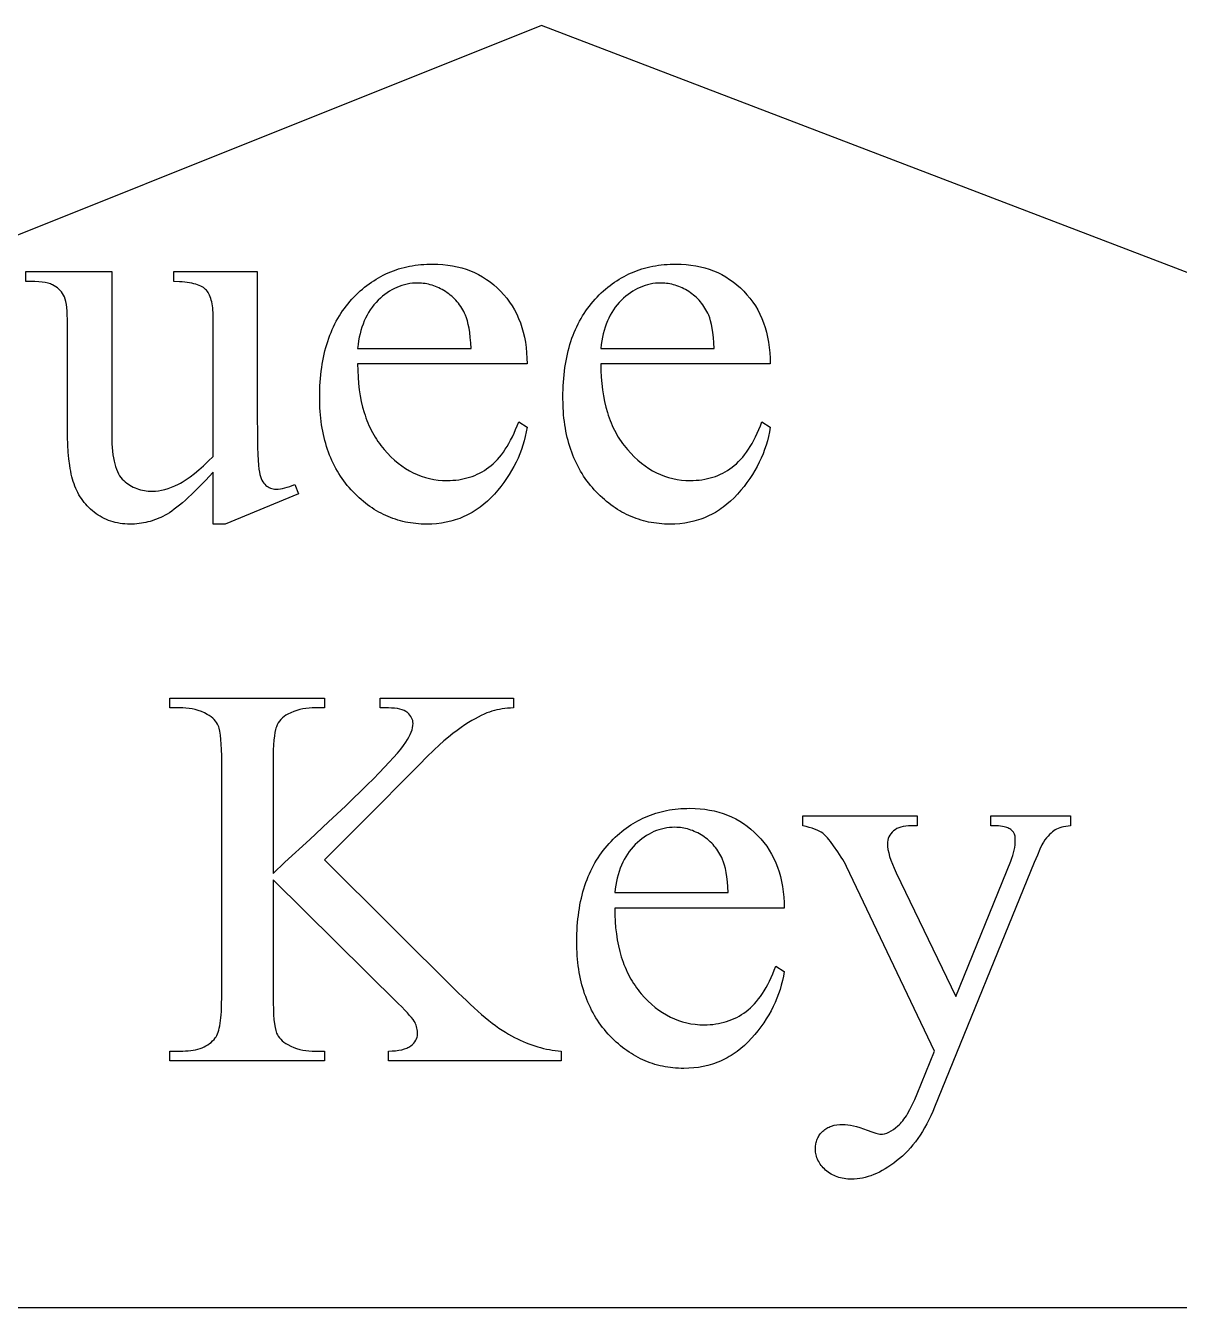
# Model space of a CAD drawing. Extents: x 0 to 152, y -19 to 71.
# Drawn here: x 92.92 to 98.38, y 54.99 to 61.05 of the extents above; entities that cross this region are included whole.
import ezdxf

# ---------------------------------------------------------------- set-up
doc = ezdxf.new("R2010")
doc.units = 0
doc.layers.get('0').update_dxf_attribs({"linetype": 'CONTINUOUS'})

msp = doc.modelspace()

# ---------------------------------------------------------------- linework, layer by layer
for points in [[(99.6145, 54.9861), (99.6145, 59.4236), (95.3645, 61.0486), (85.9895, 57.2986), (86.6145, 54.9861)], [(94.4953, 59.4488), (94.4957, 59.417), (94.497, 59.386), (94.4994, 59.3559), (94.5027, 59.3267), (94.507, 59.2983), (94.5124, 59.2708), (94.5187, 59.2442), (94.526, 59.2184), (94.5301, 59.2059), (94.5344, 59.1936), (94.5389, 59.1815), (94.5437, 59.1696), (94.5487, 59.1579), (94.554, 59.1464), (94.5596, 59.1352), (94.5654, 59.1242), (94.5714, 59.1133), (94.5777, 59.1028), (94.5842, 59.0924), (94.591, 59.0822), (94.598, 59.0723), (94.6053, 59.0626), (94.6129, 59.0531), (94.6206, 59.0438), (94.6366, 59.026), (94.653, 59.0094), (94.6697, 58.9939), (94.6867, 58.9796), (94.7041, 58.9664), (94.7218, 58.9543), (94.7399, 58.9434), (94.7583, 58.9337), (94.777, 58.9251), (94.7962, 58.9176), (94.8156, 58.9113), (94.8354, 58.9061), (94.8556, 58.9021), (94.8761, 58.8993), (94.8969, 58.8975), (94.9181, 58.897), (94.9322, 58.8972), (94.9461, 58.8979), (94.9597, 58.8992), (94.9732, 58.9009), (94.9864, 58.9031), (94.9993, 58.9058), (95.0121, 58.909), (95.0245, 58.9126), (95.0368, 58.9168), (95.0488, 58.9214), (95.0606, 58.9266), (95.0722, 58.9322), (95.0835, 58.9383), (95.0946, 58.9449), (95.1055, 58.952), (95.1162, 58.9596), (95.1266, 58.9678), (95.1368, 58.9767), (95.1468, 58.9863), (95.1565, 58.9965), (95.1661, 59.0075), (95.1754, 59.0192), (95.1846, 59.0315), (95.1935, 59.0446), (95.2022, 59.0583), (95.2107, 59.0728), (95.219, 59.0879), (95.2271, 59.1038), (95.235, 59.1203), (95.2426, 59.1376), (95.25, 59.1555), (95.2573, 59.1742), (95.2965, 59.1488), (95.2928, 59.1273), (95.2883, 59.106), (95.283, 59.0849), (95.2769, 59.0641), (95.27, 59.0435), (95.2623, 59.0232), (95.2539, 59.0031), (95.2446, 58.9832), (95.2346, 58.9636), (95.2237, 58.9442), (95.2121, 58.9251), (95.1997, 58.9062), (95.1865, 58.8875), (95.1725, 58.8691), (95.1577, 58.851), (95.1421, 58.8331), (95.1259, 58.8158), (95.1091, 58.7997), (95.0919, 58.7847), (95.0741, 58.7708), (95.0651, 58.7642), (95.0559, 58.758), (95.0466, 58.752), (95.0371, 58.7463), (95.0276, 58.7409), (95.0179, 58.7357), (95.0081, 58.7309), (94.9981, 58.7263), (94.9881, 58.722), (94.9779, 58.7179), (94.9675, 58.7142), (94.9571, 58.7107), (94.9465, 58.7075), (94.9358, 58.7046), (94.914, 58.6996), (94.8918, 58.6957), (94.869, 58.6929), (94.8457, 58.6912), (94.8219, 58.6907), (94.8089, 58.6908), (94.796, 58.6913), (94.7833, 58.6921), (94.7706, 58.6932), (94.7581, 58.6946), (94.7457, 58.6964), (94.7334, 58.6985), (94.7212, 58.7008), (94.7092, 58.7035), (94.6972, 58.7066), (94.6854, 58.7099), (94.6737, 58.7135), (94.6621, 58.7175), (94.6507, 58.7218), (94.6393, 58.7264), (94.6281, 58.7313), (94.617, 58.7366), (94.606, 58.7421), (94.5951, 58.748), (94.5843, 58.7542), (94.5737, 58.7607), (94.5632, 58.7675), (94.5527, 58.7747), (94.5425, 58.7822), (94.5323, 58.7899), (94.5222, 58.798), (94.5123, 58.8065), (94.5025, 58.8152), (94.4927, 58.8242), (94.4832, 58.8336), (94.4737, 58.8433), (94.4643, 58.8533), (94.4552, 58.8636), (94.4463, 58.8741), (94.4378, 58.8848), (94.4295, 58.8957), (94.4215, 58.9069), (94.4138, 58.9182), (94.4064, 58.9298), (94.3993, 58.9416), (94.3924, 58.9536), (94.3859, 58.9659), (94.3797, 58.9784), (94.3737, 58.991), (94.368, 59.0039), (94.3627, 59.0171), (94.3576, 59.0304), (94.3528, 59.0439), (94.3483, 59.0577), (94.3441, 59.0717), (94.3402, 59.0859), (94.3365, 59.1004), (94.3332, 59.115), (94.3301, 59.1299), (94.3274, 59.145), (94.3249, 59.1603), (94.3227, 59.1758), (94.3208, 59.1915), (94.3193, 59.2075), (94.3179, 59.2237), (94.3169, 59.2401), (94.3162, 59.2567), (94.3156, 59.2906), (94.3158, 59.3091), (94.3162, 59.3273), (94.317, 59.3452), (94.318, 59.3629), (94.3193, 59.3803), (94.321, 59.3975), (94.3229, 59.4144), (94.3252, 59.4311), (94.3277, 59.4475), (94.3305, 59.4637), (94.3336, 59.4796), (94.3371, 59.4952), (94.3408, 59.5106), (94.3448, 59.5258), (94.3491, 59.5406), (94.3537, 59.5553), (94.3587, 59.5696), (94.3639, 59.5838), (94.3694, 59.5976), (94.3752, 59.6112), (94.3813, 59.6246), (94.3877, 59.6376), (94.3944, 59.6505), (94.4014, 59.663), (94.4087, 59.6754), (94.4163, 59.6874), (94.4242, 59.6992), (94.4324, 59.7108), (94.4409, 59.7221), (94.4497, 59.7331), (94.4588, 59.7439), (94.4681, 59.7545), (94.4777, 59.7647), (94.4875, 59.7746), (94.4974, 59.7842), (94.5075, 59.7935), (94.5177, 59.8024), (94.5281, 59.811), (94.5386, 59.8193), (94.5493, 59.8273), (94.5601, 59.8349), (94.5711, 59.8422), (94.5822, 59.8492), (94.5935, 59.8559), (94.6049, 59.8622), (94.6165, 59.8682), (94.6282, 59.8739), (94.6401, 59.8793), (94.6521, 59.8843), (94.6643, 59.889), (94.6767, 59.8934), (94.6892, 59.8975), (94.7018, 59.9012), (94.7146, 59.9046), (94.7276, 59.9077), (94.7407, 59.9105), (94.7539, 59.9129), (94.7674, 59.915), (94.7809, 59.9168), (94.7946, 59.9183), (94.8085, 59.9194), (94.8225, 59.9202), (94.8367, 59.9207), (94.851, 59.9209), (94.8751, 59.9204), (94.8986, 59.9189), (94.9216, 59.9164), (94.9441, 59.9129), (94.966, 59.9083), (94.9874, 59.9028), (95.0082, 59.8963), (95.0285, 59.8888), (95.0482, 59.8802), (95.0674, 59.8707), (95.0861, 59.8602), (95.1042, 59.8486), (95.1218, 59.8361), (95.1388, 59.8225), (95.1553, 59.808), (95.1712, 59.7924), (95.1864, 59.776), (95.2006, 59.759), (95.2138, 59.7412), (95.226, 59.7228), (95.2373, 59.7037), (95.2476, 59.6839), (95.2569, 59.6634), (95.2652, 59.6423), (95.2725, 59.6205), (95.2789, 59.598), (95.2843, 59.5748), (95.2887, 59.551), (95.2921, 59.5264), (95.2945, 59.5012), (95.296, 59.4754), (95.2965, 59.4488)], [(95.6458, 59.4488), (95.6462, 59.417), (95.6475, 59.386), (95.6498, 59.3559), (95.6532, 59.3267), (95.6575, 59.2983), (95.6629, 59.2708), (95.6692, 59.2442), (95.6765, 59.2184), (95.6806, 59.2059), (95.6849, 59.1936), (95.6894, 59.1815), (95.6942, 59.1696), (95.6992, 59.1579), (95.7045, 59.1464), (95.71, 59.1352), (95.7158, 59.1242), (95.7219, 59.1133), (95.7282, 59.1028), (95.7347, 59.0924), (95.7415, 59.0822), (95.7485, 59.0723), (95.7558, 59.0626), (95.7633, 59.0531), (95.7711, 59.0438), (95.7871, 59.026), (95.8035, 59.0094), (95.8201, 58.9939), (95.8372, 58.9796), (95.8546, 58.9664), (95.8723, 58.9543), (95.8904, 58.9434), (95.9088, 58.9337), (95.9275, 58.9251), (95.9466, 58.9176), (95.9661, 58.9113), (95.9859, 58.9061), (96.006, 58.9021), (96.0265, 58.8993), (96.0474, 58.8975), (96.0686, 58.897), (96.0827, 58.8972), (96.0966, 58.8979), (96.1102, 58.8992), (96.1237, 58.9009), (96.1368, 58.9031), (96.1498, 58.9058), (96.1625, 58.909), (96.175, 58.9126), (96.1873, 58.9168), (96.1993, 58.9214), (96.2111, 58.9266), (96.2227, 58.9322), (96.234, 58.9383), (96.2451, 58.9449), (96.256, 58.952), (96.2666, 58.9596), (96.277, 58.9678), (96.2872, 58.9767), (96.2972, 58.9863), (96.307, 58.9965), (96.3166, 59.0075), (96.3259, 59.0192), (96.3351, 59.0315), (96.344, 59.0446), (96.3527, 59.0583), (96.3612, 59.0728), (96.3695, 59.0879), (96.3776, 59.1038), (96.3854, 59.1203), (96.3931, 59.1376), (96.4005, 59.1555), (96.4078, 59.1742), (96.447, 59.1488), (96.4433, 59.1273), (96.4388, 59.106), (96.4335, 59.0849), (96.4274, 59.0641), (96.4205, 59.0435), (96.4128, 59.0232), (96.4044, 59.0031), (96.3951, 58.9832), (96.3851, 58.9636), (96.3742, 58.9442), (96.3626, 58.9251), (96.3502, 58.9062), (96.337, 58.8875), (96.323, 58.8691), (96.3082, 58.851), (96.2926, 58.8331), (96.2763, 58.8158), (96.2596, 58.7997), (96.2424, 58.7847), (96.2246, 58.7708), (96.2156, 58.7642), (96.2064, 58.758), (96.1971, 58.752), (96.1876, 58.7463), (96.1781, 58.7409), (96.1684, 58.7357), (96.1586, 58.7309), (96.1486, 58.7263), (96.1385, 58.722), (96.1283, 58.7179), (96.118, 58.7142), (96.1076, 58.7107), (96.097, 58.7075), (96.0863, 58.7046), (96.0645, 58.6996), (96.0422, 58.6957), (96.0195, 58.6929), (95.9962, 58.6912), (95.9724, 58.6907), (95.9594, 58.6908), (95.9465, 58.6913), (95.9337, 58.6921), (95.9211, 58.6932), (95.9086, 58.6946), (95.8962, 58.6964), (95.8839, 58.6985), (95.8717, 58.7008), (95.8597, 58.7035), (95.8477, 58.7066), (95.8359, 58.7099), (95.8242, 58.7135), (95.8126, 58.7175), (95.8011, 58.7218), (95.7898, 58.7264), (95.7786, 58.7313), (95.7674, 58.7366), (95.7565, 58.7421), (95.7456, 58.748), (95.7348, 58.7542), (95.7242, 58.7607), (95.7136, 58.7675), (95.7032, 58.7747), (95.6929, 58.7822), (95.6828, 58.7899), (95.6727, 58.798), (95.6628, 58.8065), (95.6529, 58.8152), (95.6432, 58.8242), (95.6336, 58.8336), (95.6242, 58.8433), (95.6148, 58.8533), (95.6057, 58.8636), (95.5968, 58.8741), (95.5882, 58.8848), (95.58, 58.8957), (95.572, 58.9069), (95.5643, 58.9182), (95.5569, 58.9298), (95.5498, 58.9416), (95.5429, 58.9536), (95.5364, 58.9659), (95.5302, 58.9784), (95.5242, 58.991), (95.5185, 59.0039), (95.5132, 59.0171), (95.5081, 59.0304), (95.5033, 59.0439), (95.4988, 59.0577), (95.4946, 59.0717), (95.4906, 59.0859), (95.487, 59.1004), (95.4837, 59.115), (95.4806, 59.1299), (95.4779, 59.145), (95.4754, 59.1603), (95.4732, 59.1758), (95.4713, 59.1915), (95.4697, 59.2075), (95.4684, 59.2237), (95.4674, 59.2401), (95.4667, 59.2567), (95.4661, 59.2906), (95.4663, 59.3091), (95.4667, 59.3273), (95.4674, 59.3452), (95.4685, 59.3629), (95.4698, 59.3803), (95.4715, 59.3975), (95.4734, 59.4144), (95.4756, 59.4311), (95.4782, 59.4475), (95.481, 59.4637), (95.4841, 59.4796), (95.4876, 59.4952), (95.4913, 59.5106), (95.4953, 59.5258), (95.4996, 59.5406), (95.5042, 59.5553), (95.5091, 59.5696), (95.5144, 59.5838), (95.5199, 59.5976), (95.5257, 59.6112), (95.5318, 59.6246), (95.5382, 59.6376), (95.5449, 59.6505), (95.5519, 59.663), (95.5592, 59.6754), (95.5668, 59.6874), (95.5747, 59.6992), (95.5829, 59.7108), (95.5914, 59.7221), (95.6001, 59.7331), (95.6092, 59.7439), (95.6186, 59.7545), (95.6282, 59.7647), (95.638, 59.7746), (95.6479, 59.7842), (95.658, 59.7935), (95.6682, 59.8024), (95.6785, 59.811), (95.6891, 59.8193), (95.6997, 59.8273), (95.7106, 59.8349), (95.7215, 59.8422), (95.7327, 59.8492), (95.7439, 59.8559), (95.7554, 59.8622), (95.767, 59.8682), (95.7787, 59.8739), (95.7906, 59.8793), (95.8026, 59.8843), (95.8148, 59.889), (95.8272, 59.8934), (95.8397, 59.8975), (95.8523, 59.9012), (95.8651, 59.9046), (95.8781, 59.9077), (95.8912, 59.9105), (95.9044, 59.9129), (95.9178, 59.915), (95.9314, 59.9168), (95.9451, 59.9183), (95.959, 59.9194), (95.973, 59.9202), (95.9872, 59.9207), (96.0015, 59.9209), (96.0256, 59.9204), (96.0491, 59.9189), (96.0721, 59.9164), (96.0946, 59.9129), (96.1165, 59.9083), (96.1379, 59.9028), (96.1587, 59.8963), (96.179, 59.8888), (96.1987, 59.8802), (96.2179, 59.8707), (96.2366, 59.8602), (96.2547, 59.8486), (96.2723, 59.8361), (96.2893, 59.8225), (96.3058, 59.808), (96.3217, 59.7924), (96.3369, 59.776), (96.3511, 59.759), (96.3643, 59.7412), (96.3765, 59.7228), (96.3878, 59.7037), (96.398, 59.6839), (96.4073, 59.6634), (96.4157, 59.6423), (96.423, 59.6205), (96.4294, 59.598), (96.4348, 59.5748), (96.4392, 59.551), (96.4426, 59.5264), (96.445, 59.5012), (96.4465, 59.4754), (96.447, 59.4488)], [(94.0207, 59.8854), (94.0207, 59.183), (94.0209, 59.1351), (94.0213, 59.0922), (94.0221, 59.0541), (94.0231, 59.0208), (94.0244, 58.9925), (94.0261, 58.9691), (94.028, 58.9505), (94.0302, 58.9368), (94.0328, 58.926), (94.0357, 58.9161), (94.0389, 58.907), (94.0426, 58.8987), (94.0465, 58.8913), (94.0509, 58.8847), (94.0555, 58.879), (94.0606, 58.8742), (94.0659, 58.87), (94.0715, 58.8664), (94.0772, 58.8634), (94.0832, 58.8609), (94.0894, 58.859), (94.0958, 58.8576), (94.1025, 58.8567), (94.1093, 58.8565), (94.1193, 58.8568), (94.1296, 58.8578), (94.1402, 58.8595), (94.1511, 58.8618), (94.1623, 58.8649), (94.1739, 58.8686), (94.1857, 58.8729), (94.1979, 58.878), (94.2156, 58.8337), (93.8688, 58.6907), (93.8119, 58.6907), (93.8119, 58.9362), (93.7757, 58.8976), (93.7416, 58.8627), (93.7098, 58.8316), (93.6948, 58.8175), (93.6803, 58.8043), (93.6663, 58.792), (93.6529, 58.7807), (93.64, 58.7703), (93.6277, 58.7608), (93.616, 58.7523), (93.6048, 58.7448), (93.5942, 58.7381), (93.5841, 58.7324), (93.5742, 58.7274), (93.5643, 58.7226), (93.5543, 58.7182), (93.5443, 58.7142), (93.5342, 58.7104), (93.524, 58.707), (93.5137, 58.7039), (93.5034, 58.7011), (93.493, 58.6987), (93.4825, 58.6965), (93.472, 58.6947), (93.4614, 58.6933), (93.4507, 58.6921), (93.44, 58.6913), (93.4292, 58.6908), (93.4183, 58.6907), (93.4062, 58.6909), (93.3943, 58.6915), (93.3826, 58.6926), (93.3712, 58.6942), (93.3599, 58.6962), (93.3488, 58.6986), (93.338, 58.7014), (93.3273, 58.7047), (93.3168, 58.7085), (93.3066, 58.7127), (93.2965, 58.7173), (93.2867, 58.7223), (93.277, 58.7278), (93.2676, 58.7338), (93.2583, 58.7402), (93.2493, 58.747), (93.2405, 58.7542), (93.2321, 58.7616), (93.224, 58.7692), (93.2163, 58.7772), (93.2089, 58.7853), (93.2018, 58.7938), (93.1951, 58.8024), (93.1887, 58.8114), (93.1827, 58.8206), (93.177, 58.83), (93.1716, 58.8397), (93.1666, 58.8496), (93.1619, 58.8598), (93.1576, 58.8703), (93.1536, 58.881), (93.15, 58.8919), (93.1466, 58.9033), (93.1434, 58.9152), (93.1405, 58.9277), (93.1378, 58.9408), (93.1353, 58.9544), (93.133, 58.9687), (93.1291, 58.9989), (93.126, 59.0313), (93.1238, 59.0661), (93.1225, 59.1032), (93.1221, 59.1425), (93.1221, 59.6602), (93.1218, 59.6799), (93.121, 59.6981), (93.1196, 59.7147), (93.1177, 59.7298), (93.1152, 59.7432), (93.1121, 59.7551), (93.1085, 59.7654), (93.1044, 59.7741), (93.0997, 59.7818), (93.0945, 59.789), (93.0887, 59.7958), (93.0824, 59.8021), (93.0756, 59.8079), (93.0682, 59.8133), (93.0603, 59.8183), (93.0519, 59.8228), (93.0473, 59.8249), (93.0423, 59.8268), (93.0309, 59.8302), (93.0178, 59.833), (93.003, 59.8353), (92.9864, 59.837), (92.968, 59.8381), (92.9478, 59.8386), (92.9259, 59.8386), (92.9259, 59.8854), (93.3322, 59.8854), (93.3322, 59.1096), (93.3324, 59.0898), (93.3331, 59.0708), (93.3342, 59.0528), (93.3357, 59.0356), (93.3377, 59.0192), (93.3401, 59.0038), (93.343, 58.9892), (93.3463, 58.9754), (93.35, 58.9626), (93.3542, 58.9506), (93.3588, 58.9395), (93.3639, 58.9292), (93.3694, 58.9199), (93.3753, 58.9114), (93.3817, 58.9037), (93.3885, 58.897), (93.3957, 58.8908), (93.403, 58.8851), (93.4105, 58.8798), (93.4182, 58.8748), (93.426, 58.8703), (93.4341, 58.8661), (93.4423, 58.8624), (93.4507, 58.859), (93.4593, 58.856), (93.4681, 58.8535), (93.477, 58.8513), (93.4862, 58.8495), (93.4955, 58.8481), (93.505, 58.8471), (93.5147, 58.8465), (93.5246, 58.8463), (93.5384, 58.8469), (93.5527, 58.8485), (93.5674, 58.8512), (93.5826, 58.8549), (93.5983, 58.8597), (93.6144, 58.8656), (93.631, 58.8725), (93.648, 58.8805), (93.6567, 58.885), (93.6656, 58.89), (93.6748, 58.8955), (93.6841, 58.9015), (93.7034, 58.9149), (93.7235, 58.9302), (93.7443, 58.9475), (93.766, 58.9667), (93.7886, 58.9878), (93.8119, 59.0109), (93.8119, 59.6678), (93.8113, 59.6914), (93.8106, 59.7025), (93.8096, 59.7131), (93.8084, 59.7232), (93.8068, 59.7328), (93.805, 59.7419), (93.8029, 59.7505), (93.8005, 59.7586), (93.7978, 59.7662), (93.7948, 59.7733), (93.7916, 59.7799), (93.7881, 59.786), (93.7843, 59.7916), (93.7802, 59.7967), (93.7758, 59.8013), (93.771, 59.8055), (93.7656, 59.8095), (93.7596, 59.8132), (93.7529, 59.8167), (93.7457, 59.8199), (93.7378, 59.8228), (93.7294, 59.8256), (93.7203, 59.828), (93.7106, 59.8302), (93.7003, 59.8322), (93.6894, 59.8339), (93.6779, 59.8353), (93.6658, 59.8365), (93.6531, 59.8375), (93.6258, 59.8386), (93.6258, 59.8854)], [(94.4953, 59.5222), (95.032, 59.5222), (95.0302, 59.549), (95.0279, 59.5738), (95.0253, 59.5965), (95.0222, 59.6171), (95.0186, 59.6357), (95.0147, 59.6523), (95.0103, 59.6667), (95.0054, 59.6791), (95.0013, 59.6879), (94.997, 59.6964), (94.9924, 59.7047), (94.9876, 59.7127), (94.9826, 59.7205), (94.9773, 59.728), (94.9718, 59.7354), (94.966, 59.7424), (94.96, 59.7493), (94.9537, 59.7559), (94.9472, 59.7622), (94.9405, 59.7684), (94.9335, 59.7743), (94.9263, 59.7799), (94.9188, 59.7853), (94.9111, 59.7905), (94.8954, 59.8), (94.8874, 59.8043), (94.8794, 59.8082), (94.8714, 59.8119), (94.8633, 59.8152), (94.8552, 59.8182), (94.847, 59.8209), (94.8388, 59.8233), (94.8306, 59.8253), (94.8223, 59.8271), (94.8139, 59.8285), (94.8055, 59.8296), (94.7971, 59.8304), (94.7886, 59.8309), (94.7801, 59.831), (94.7671, 59.8307), (94.7542, 59.8298), (94.7415, 59.8282), (94.729, 59.8259), (94.7166, 59.8231), (94.7044, 59.8195), (94.6924, 59.8154), (94.6806, 59.8106), (94.6689, 59.8052), (94.6575, 59.7991), (94.6461, 59.7924), (94.635, 59.7851), (94.624, 59.7771), (94.6132, 59.7685), (94.6026, 59.7593), (94.5922, 59.7494), (94.5821, 59.7389), (94.5725, 59.728), (94.5635, 59.7165), (94.555, 59.7046), (94.5471, 59.6921), (94.5397, 59.6792), (94.5328, 59.6657), (94.5265, 59.6518), (94.5207, 59.6373), (94.5155, 59.6224), (94.5108, 59.6069), (94.5066, 59.591), (94.503, 59.5745), (94.4999, 59.5576), (94.4974, 59.5402)], [(95.6458, 59.5222), (96.1825, 59.5222), (96.1807, 59.549), (96.1784, 59.5738), (96.1758, 59.5965), (96.1727, 59.6171), (96.1691, 59.6357), (96.1651, 59.6523), (96.1607, 59.6667), (96.1559, 59.6791), (96.1518, 59.6879), (96.1475, 59.6964), (96.1429, 59.7047), (96.1381, 59.7127), (96.1331, 59.7205), (96.1278, 59.728), (96.1223, 59.7354), (96.1165, 59.7424), (96.1105, 59.7493), (96.1042, 59.7559), (96.0977, 59.7622), (96.091, 59.7684), (96.084, 59.7743), (96.0768, 59.7799), (96.0693, 59.7853), (96.0616, 59.7905), (96.0458, 59.8), (96.0379, 59.8043), (96.0299, 59.8082), (96.0219, 59.8119), (96.0138, 59.8152), (96.0057, 59.8182), (95.9975, 59.8209), (95.9893, 59.8233), (95.9811, 59.8253), (95.9728, 59.8271), (95.9644, 59.8285), (95.956, 59.8296), (95.9476, 59.8304), (95.9391, 59.8309), (95.9306, 59.831), (95.9176, 59.8307), (95.9047, 59.8298), (95.892, 59.8282), (95.8795, 59.8259), (95.8671, 59.8231), (95.8549, 59.8195), (95.8429, 59.8154), (95.8311, 59.8106), (95.8194, 59.8052), (95.8079, 59.7991), (95.7966, 59.7924), (95.7855, 59.7851), (95.7745, 59.7771), (95.7637, 59.7685), (95.7531, 59.7593), (95.7427, 59.7494), (95.7326, 59.7389), (95.723, 59.728), (95.714, 59.7165), (95.7055, 59.7046), (95.6976, 59.6921), (95.6902, 59.6792), (95.6833, 59.6657), (95.677, 59.6518), (95.6712, 59.6373), (95.666, 59.6224), (95.6613, 59.6069), (95.6571, 59.591), (95.6535, 59.5745), (95.6504, 59.5576), (95.6478, 59.5402)], [(94.3384, 57.1035), (94.9712, 56.4745), (94.9905, 56.4554), (95.0094, 56.4371), (95.028, 56.4196), (95.0462, 56.4029), (95.0641, 56.3869), (95.0816, 56.3717), (95.0987, 56.3573), (95.1155, 56.3437), (95.132, 56.3308), (95.148, 56.3187), (95.1638, 56.3074), (95.1791, 56.2969), (95.1941, 56.2871), (95.2088, 56.2781), (95.2231, 56.2699), (95.237, 56.2625), (95.2508, 56.2557), (95.2645, 56.2492), (95.2783, 56.2431), (95.2921, 56.2374), (95.3058, 56.2321), (95.3196, 56.2271), (95.3334, 56.2225), (95.3471, 56.2184), (95.3609, 56.2146), (95.3747, 56.2111), (95.3884, 56.2081), (95.4022, 56.2054), (95.416, 56.2031), (95.4297, 56.2012), (95.4435, 56.1997), (95.4572, 56.1986), (95.4572, 56.1518), (94.6409, 56.1518), (94.6409, 56.1986), (94.6586, 56.199), (94.675, 56.2001), (94.6902, 56.2021), (94.704, 56.2048), (94.7166, 56.2082), (94.7279, 56.2125), (94.733, 56.2149), (94.7379, 56.2175), (94.7424, 56.2203), (94.7466, 56.2233), (94.7541, 56.2295), (94.7607, 56.236), (94.7662, 56.2426), (94.7708, 56.2494), (94.7743, 56.2563), (94.7768, 56.2635), (94.7783, 56.2708), (94.7789, 56.2783), (94.7787, 56.2858), (94.7781, 56.2931), (94.7772, 56.3002), (94.7758, 56.3071), (94.7742, 56.3138), (94.7721, 56.3203), (94.7696, 56.3266), (94.7668, 56.3327), (94.763, 56.3394), (94.7574, 56.3474), (94.7501, 56.3567), (94.741, 56.3672), (94.7303, 56.3791), (94.7178, 56.3923), (94.7036, 56.4068), (94.6877, 56.4226), (94.0954, 57.0086), (94.0954, 56.4555), (94.0957, 56.4243), (94.0964, 56.3959), (94.0977, 56.3702), (94.0995, 56.3473), (94.1018, 56.3272), (94.1047, 56.3098), (94.108, 56.2952), (94.1099, 56.289), (94.1119, 56.2834), (94.1154, 56.2756), (94.1199, 56.2681), (94.1253, 56.2609), (94.1315, 56.254), (94.1385, 56.2473), (94.1465, 56.2409), (94.1553, 56.2348), (94.165, 56.229), (94.1787, 56.2218), (94.1926, 56.2157), (94.2067, 56.2105), (94.221, 56.2062), (94.2355, 56.2029), (94.2502, 56.2005), (94.2651, 56.1991), (94.2802, 56.1986), (94.3384, 56.1986), (94.3384, 56.1518), (93.6069, 56.1518), (93.6069, 56.1986), (93.6676, 56.1986), (93.6807, 56.1988), (93.6933, 56.1996), (93.7054, 56.2008), (93.7171, 56.2025), (93.7284, 56.2046), (93.7392, 56.2073), (93.7495, 56.2105), (93.7594, 56.2141), (93.7688, 56.2182), (93.7778, 56.2228), (93.7863, 56.2279), (93.7943, 56.2335), (93.8019, 56.2395), (93.8091, 56.2461), (93.8158, 56.2531), (93.822, 56.2606), (93.8257, 56.2661), (93.8291, 56.2725), (93.8323, 56.2798), (93.8353, 56.288), (93.838, 56.297), (93.8405, 56.307), (93.8428, 56.3178), (93.8448, 56.3296), (93.8466, 56.3422), (93.8481, 56.3557), (93.8494, 56.3701), (93.8505, 56.3854), (93.8519, 56.4187), (93.8524, 56.4555), (93.8524, 57.5642), (93.8521, 57.5955), (93.8514, 57.624), (93.8501, 57.6497), (93.8483, 57.6728), (93.846, 57.6931), (93.8431, 57.7107), (93.8398, 57.7255), (93.8379, 57.7319), (93.8359, 57.7376), (93.8324, 57.7451), (93.8279, 57.7523), (93.8227, 57.7593), (93.8166, 57.7661), (93.8097, 57.7726), (93.802, 57.7789), (93.7934, 57.785), (93.784, 57.7908), (93.77, 57.7979), (93.7559, 57.8041), (93.7416, 57.8093), (93.7271, 57.8136), (93.7125, 57.8169), (93.6977, 57.8193), (93.6827, 57.8207), (93.6676, 57.8212), (93.6069, 57.8212), (93.6069, 57.868), (94.3384, 57.868), (94.3384, 57.8212), (94.2802, 57.8212), (94.2654, 57.8207), (94.2507, 57.8193), (94.2361, 57.8171), (94.2216, 57.8139), (94.2073, 57.8098), (94.1931, 57.8048), (94.179, 57.7989), (94.165, 57.7921), (94.1556, 57.7867), (94.1469, 57.7807), (94.139, 57.774), (94.1318, 57.7667), (94.1254, 57.7588), (94.1197, 57.7503), (94.1148, 57.7411), (94.1106, 57.7313), (94.1087, 57.7259), (94.107, 57.7198), (94.1039, 57.7057), (94.1013, 57.6888), (94.0992, 57.6693), (94.0975, 57.6471), (94.0963, 57.6221), (94.0956, 57.5945), (94.0954, 57.5642), (94.0954, 57.039), (94.1514, 57.0912), (94.2688, 57.1997), (94.3581, 57.2822), (94.4382, 57.3575), (94.4747, 57.3925), (94.5089, 57.4257), (94.5408, 57.4571), (94.5703, 57.4867), (94.5976, 57.5145), (94.6225, 57.5406), (94.6451, 57.5648), (94.6653, 57.5873), (94.6833, 57.6079), (94.6989, 57.6268), (94.7122, 57.6439), (94.7232, 57.6592), (94.7312, 57.6716), (94.7381, 57.6837), (94.744, 57.6953), (94.7488, 57.7066), (94.7525, 57.7175), (94.7552, 57.728), (94.7568, 57.7381), (94.7573, 57.7478), (94.7569, 57.7549), (94.7557, 57.7619), (94.7536, 57.7686), (94.7507, 57.7751), (94.747, 57.7814), (94.7424, 57.7875), (94.737, 57.7934), (94.7308, 57.799), (94.7273, 57.8017), (94.7235, 57.8042), (94.7152, 57.8087), (94.7057, 57.8125), (94.695, 57.8156), (94.6832, 57.818), (94.6702, 57.8198), (94.6561, 57.8208), (94.6409, 57.8212), (94.6017, 57.8212), (94.6017, 57.868), (95.232, 57.868), (95.232, 57.8212), (95.2182, 57.8206), (95.2047, 57.8197), (95.1916, 57.8184), (95.1788, 57.8167), (95.1663, 57.8146), (95.1541, 57.8121), (95.1423, 57.8093), (95.1307, 57.806), (95.119, 57.8021), (95.1067, 57.7974), (95.0937, 57.7919), (95.0801, 57.7856), (95.0658, 57.7784), (95.051, 57.7705), (95.0355, 57.7617), (95.0193, 57.7522), (95.0024, 57.7415), (94.9845, 57.7292), (94.9657, 57.7154), (94.9459, 57.7001), (94.9252, 57.6833), (94.9035, 57.665), (94.8809, 57.6451), (94.8573, 57.6237), (94.8472, 57.6141), (94.8308, 57.598), (94.7792, 57.5462), (94.7024, 57.4683), (94.6004, 57.3643)], [(95.7116, 56.8745), (95.712, 56.8426), (95.7133, 56.8116), (95.7157, 56.7815), (95.719, 56.7523), (95.7233, 56.724), (95.7287, 56.6965), (95.735, 56.6698), (95.7423, 56.6441), (95.7464, 56.6316), (95.7507, 56.6192), (95.7552, 56.6071), (95.76, 56.5952), (95.765, 56.5835), (95.7703, 56.5721), (95.7759, 56.5608), (95.7816, 56.5498), (95.7877, 56.539), (95.794, 56.5284), (95.8005, 56.518), (95.8073, 56.5079), (95.8143, 56.4979), (95.8216, 56.4882), (95.8292, 56.4787), (95.8369, 56.4694), (95.8529, 56.4517), (95.8693, 56.435), (95.886, 56.4195), (95.903, 56.4052), (95.9204, 56.392), (95.9381, 56.38), (95.9562, 56.3691), (95.9746, 56.3593), (95.9933, 56.3507), (96.0125, 56.3433), (96.0319, 56.337), (96.0517, 56.3318), (96.0719, 56.3278), (96.0923, 56.3249), (96.1132, 56.3232), (96.1344, 56.3226), (96.1485, 56.3229), (96.1624, 56.3236), (96.176, 56.3248), (96.1895, 56.3265), (96.2027, 56.3287), (96.2156, 56.3314), (96.2283, 56.3346), (96.2408, 56.3383), (96.2531, 56.3424), (96.2651, 56.3471), (96.2769, 56.3522), (96.2885, 56.3579), (96.2998, 56.364), (96.3109, 56.3706), (96.3218, 56.3777), (96.3324, 56.3853), (96.3429, 56.3935), (96.3531, 56.4023), (96.3631, 56.4119), (96.3728, 56.4222), (96.3824, 56.4331), (96.3917, 56.4448), (96.4009, 56.4572), (96.4098, 56.4702), (96.4185, 56.484), (96.427, 56.4984), (96.4353, 56.5136), (96.4434, 56.5294), (96.4513, 56.546), (96.4589, 56.5632), (96.4663, 56.5812), (96.4736, 56.5998), (96.5128, 56.5745), (96.5091, 56.5529), (96.5046, 56.5316), (96.4993, 56.5106), (96.4932, 56.4897), (96.4863, 56.4691), (96.4786, 56.4488), (96.4702, 56.4287), (96.4609, 56.4088), (96.4509, 56.3892), (96.44, 56.3699), (96.4284, 56.3507), (96.416, 56.3318), (96.4028, 56.3132), (96.3888, 56.2948), (96.374, 56.2766), (96.3584, 56.2587), (96.3422, 56.2415), (96.3254, 56.2253), (96.3082, 56.2103), (96.2904, 56.1964), (96.2814, 56.1899), (96.2722, 56.1836), (96.2629, 56.1776), (96.2534, 56.1719), (96.2439, 56.1665), (96.2342, 56.1614), (96.2244, 56.1565), (96.2144, 56.1519), (96.2044, 56.1476), (96.1942, 56.1436), (96.1838, 56.1398), (96.1734, 56.1363), (96.1628, 56.1331), (96.1521, 56.1302), (96.1303, 56.1252), (96.1081, 56.1213), (96.0853, 56.1185), (96.062, 56.1169), (96.0382, 56.1163), (96.0252, 56.1165), (96.0123, 56.117), (95.9996, 56.1178), (95.9869, 56.1189), (95.9744, 56.1203), (95.962, 56.122), (95.9497, 56.1241), (95.9375, 56.1265), (95.9255, 56.1292), (95.9135, 56.1322), (95.9017, 56.1355), (95.89, 56.1392), (95.8784, 56.1432), (95.867, 56.1475), (95.8556, 56.1521), (95.8444, 56.157), (95.8333, 56.1622), (95.8223, 56.1678), (95.8114, 56.1737), (95.8006, 56.1799), (95.79, 56.1864), (95.7795, 56.1932), (95.769, 56.2003), (95.7587, 56.2078), (95.7486, 56.2156), (95.7385, 56.2237), (95.7286, 56.2321), (95.7188, 56.2408), (95.709, 56.2499), (95.6995, 56.2593), (95.69, 56.269), (95.6806, 56.279), (95.6715, 56.2892), (95.6626, 56.2997), (95.6541, 56.3104), (95.6458, 56.3214), (95.6378, 56.3325), (95.6301, 56.3439), (95.6227, 56.3555), (95.6156, 56.3673), (95.6087, 56.3793), (95.6022, 56.3915), (95.596, 56.404), (95.59, 56.4167), (95.5843, 56.4296), (95.579, 56.4427), (95.5739, 56.456), (95.5691, 56.4696), (95.5646, 56.4834), (95.5604, 56.4974), (95.5565, 56.5116), (95.5528, 56.526), (95.5495, 56.5407), (95.5464, 56.5555), (95.5437, 56.5706), (95.5412, 56.5859), (95.539, 56.6014), (95.5371, 56.6172), (95.5355, 56.6332), (95.5342, 56.6493), (95.5332, 56.6657), (95.5325, 56.6823), (95.5319, 56.7162), (95.5321, 56.7347), (95.5325, 56.7529), (95.5333, 56.7709), (95.5343, 56.7886), (95.5356, 56.806), (95.5373, 56.8232), (95.5392, 56.8401), (95.5415, 56.8568), (95.544, 56.8732), (95.5468, 56.8893), (95.5499, 56.9052), (95.5534, 56.9209), (95.5571, 56.9363), (95.5611, 56.9514), (95.5654, 56.9663), (95.57, 56.9809), (95.575, 56.9953), (95.5802, 57.0094), (95.5857, 57.0233), (95.5915, 57.0369), (95.5976, 57.0502), (95.604, 57.0633), (95.6107, 57.0761), (95.6177, 57.0887), (95.625, 57.101), (95.6326, 57.1131), (95.6405, 57.1249), (95.6487, 57.1365), (95.6572, 57.1477), (95.666, 57.1588), (95.675, 57.1696), (95.6844, 57.1801), (95.694, 57.1903), (95.7038, 57.2003), (95.7137, 57.2098), (95.7238, 57.2191), (95.734, 57.2281), (95.7444, 57.2367), (95.7549, 57.245), (95.7656, 57.2529), (95.7764, 57.2606), (95.7874, 57.2679), (95.7985, 57.2749), (95.8098, 57.2815), (95.8212, 57.2879), (95.8328, 57.2939), (95.8445, 57.2996), (95.8564, 57.3049), (95.8684, 57.31), (95.8806, 57.3147), (95.893, 57.3191), (95.9055, 57.3231), (95.9181, 57.3269), (95.9309, 57.3303), (95.9439, 57.3334), (95.957, 57.3361), (95.9702, 57.3386), (95.9836, 57.3407), (95.9972, 57.3425), (96.0109, 57.3439), (96.0248, 57.3451), (96.0388, 57.3459), (96.053, 57.3464), (96.0673, 57.3465), (96.0914, 57.346), (96.1149, 57.3445), (96.1379, 57.342), (96.1604, 57.3385), (96.1823, 57.334), (96.2037, 57.3285), (96.2245, 57.322), (96.2448, 57.3144), (96.2645, 57.3059), (96.2837, 57.2964), (96.3024, 57.2858), (96.3205, 57.2743), (96.3381, 57.2617), (96.3551, 57.2482), (96.3716, 57.2336), (96.3875, 57.2181), (96.4027, 57.2017), (96.4169, 57.1846), (96.4301, 57.1669), (96.4423, 57.1484), (96.4536, 57.1293), (96.4639, 57.1095), (96.4732, 57.0891), (96.4815, 57.0679), (96.4888, 57.0461), (96.4952, 57.0236), (96.5006, 57.0005), (96.505, 56.9766), (96.5084, 56.9521), (96.5108, 56.9269), (96.5123, 56.901), (96.5128, 56.8745)], [(96.6014, 57.3111), (97.1418, 57.3111), (97.1418, 57.2643), (97.1153, 57.2643), (97.1015, 57.2639), (97.0886, 57.2627), (97.0765, 57.2608), (97.0654, 57.2581), (97.0552, 57.2546), (97.0458, 57.2504), (97.0374, 57.2454), (97.0298, 57.2396), (97.0231, 57.2332), (97.0174, 57.2265), (97.0125, 57.2194), (97.0085, 57.2119), (97.0054, 57.204), (97.0031, 57.1958), (97.0018, 57.1872), (97.0013, 57.1782), (97.0015, 57.1719), (97.002, 57.1653), (97.004, 57.1512), (97.0072, 57.1358), (97.0118, 57.1194), (97.0177, 57.1017), (97.0248, 57.0828), (97.0333, 57.0628), (97.0431, 57.0415), (97.3254, 56.4568), (97.5848, 57.0972), (97.5899, 57.1102), (97.5942, 57.1231), (97.5979, 57.1359), (97.601, 57.1488), (97.6033, 57.1616), (97.605, 57.1743), (97.606, 57.187), (97.6063, 57.1997), (97.6058, 57.2104), (97.6051, 57.2152), (97.6041, 57.2197), (97.6029, 57.2238), (97.6013, 57.2275), (97.5995, 57.2309), (97.5975, 57.2339), (97.5948, 57.2373), (97.5917, 57.2405), (97.5883, 57.2435), (97.5845, 57.2464), (97.5804, 57.2491), (97.5759, 57.2516), (97.571, 57.2539), (97.5658, 57.256), (97.5599, 57.258), (97.553, 57.2596), (97.5451, 57.2611), (97.5361, 57.2622), (97.5261, 57.2631), (97.515, 57.2638), (97.4899, 57.2643), (97.4899, 57.3111), (97.8671, 57.3111), (97.8671, 57.2643), (97.8557, 57.2628), (97.845, 57.2611), (97.835, 57.2591), (97.8256, 57.2567), (97.8169, 57.254), (97.8089, 57.251), (97.8016, 57.2477), (97.7949, 57.244), (97.7885, 57.2398), (97.7819, 57.2348), (97.7752, 57.2289), (97.7683, 57.2222), (97.7613, 57.2147), (97.7541, 57.2063), (97.7467, 57.1971), (97.7392, 57.1871), (97.7361, 57.1817), (97.7323, 57.1743), (97.7228, 57.1538), (97.7107, 57.1256), (97.6962, 57.0896), (97.2241, 55.9328), (97.2154, 55.9121), (97.2064, 55.892), (97.197, 55.8726), (97.1873, 55.8538), (97.1772, 55.8356), (97.1669, 55.8181), (97.1562, 55.8013), (97.1452, 55.785), (97.1338, 55.7695), (97.1221, 55.7545), (97.1101, 55.7402), (97.0977, 55.7266), (97.0851, 55.7136), (97.072, 55.7012), (97.0587, 55.6895), (97.045, 55.6784), (97.0312, 55.668), (97.0175, 55.6582), (97.0038, 55.6492), (96.9902, 55.6408), (96.9766, 55.633), (96.9631, 55.626), (96.9497, 55.6196), (96.9363, 55.6139), (96.923, 55.6088), (96.9098, 55.6044), (96.8966, 55.6007), (96.8835, 55.5977), (96.8705, 55.5954), (96.8575, 55.5937), (96.8446, 55.5927), (96.8317, 55.5923), (96.8225, 55.5925), (96.8135, 55.593), (96.8047, 55.5939), (96.7961, 55.595), (96.7877, 55.5965), (96.7795, 55.5984), (96.7715, 55.6006), (96.7637, 55.6031), (96.7562, 55.606), (96.7488, 55.6091), (96.7416, 55.6127), (96.7347, 55.6165), (96.728, 55.6207), (96.7214, 55.6253), (96.7151, 55.6302), (96.709, 55.6354), (96.7032, 55.6408), (96.6977, 55.6463), (96.6926, 55.652), (96.6879, 55.6577), (96.6836, 55.6635), (96.6797, 55.6694), (96.6761, 55.6754), (96.6729, 55.6816), (96.6701, 55.6878), (96.6676, 55.6941), (96.6656, 55.7005), (96.6639, 55.707), (96.6626, 55.7137), (96.6616, 55.7204), (96.6611, 55.7272), (96.6609, 55.7341), (96.6614, 55.7471), (96.6631, 55.7594), (96.6643, 55.7653), (96.6658, 55.771), (96.6675, 55.7766), (96.6696, 55.782), (96.6719, 55.7873), (96.6745, 55.7924), (96.6773, 55.7973), (96.6805, 55.8021), (96.6839, 55.8067), (96.6875, 55.8111), (96.6915, 55.8154), (96.6957, 55.8195), (96.7001, 55.8234), (96.7048, 55.8271), (96.7097, 55.8305), (96.7147, 55.8336), (96.72, 55.8365), (96.7254, 55.8392), (96.7311, 55.8416), (96.737, 55.8437), (96.7493, 55.8473), (96.7625, 55.8498), (96.7765, 55.8513), (96.7912, 55.8518), (96.8022, 55.8514), (96.814, 55.8501), (96.8268, 55.8479), (96.8406, 55.8448), (96.8553, 55.8409), (96.871, 55.8361), (96.8876, 55.8305), (96.9052, 55.824), (96.9281, 55.8156), (96.9463, 55.8097), (96.9597, 55.8062), (96.9647, 55.8053), (96.9684, 55.805), (96.9732, 55.8051), (96.978, 55.8056), (96.9879, 55.8074), (96.9979, 55.8105), (97.0081, 55.8148), (97.0186, 55.8203), (97.0293, 55.827), (97.0402, 55.835), (97.0513, 55.8442), (97.057, 55.8494), (97.0626, 55.8552), (97.0682, 55.8615), (97.0738, 55.8684), (97.0795, 55.8759), (97.0851, 55.884), (97.0908, 55.8926), (97.0964, 55.9018), (97.1078, 55.9219), (97.1191, 55.9443), (97.1305, 55.9691), (97.1418, 55.9961), (97.2241, 56.1973), (96.8077, 57.0719), (96.8026, 57.082), (96.7968, 57.0927), (96.7903, 57.104), (96.783, 57.1159), (96.7664, 57.1414), (96.7469, 57.1693), (96.7318, 57.1897), (96.7248, 57.1985), (96.7182, 57.2064), (96.7118, 57.2133), (96.7059, 57.2194), (96.7003, 57.2246), (96.6951, 57.2288), (96.6872, 57.2338), (96.6783, 57.2386), (96.6682, 57.2433), (96.6571, 57.2478), (96.6448, 57.2522), (96.6315, 57.2564), (96.617, 57.2604), (96.6014, 57.2643)], [(95.7116, 56.9479), (96.2483, 56.9479), (96.2465, 56.9747), (96.2442, 56.9994), (96.2416, 57.0221), (96.2385, 57.0428), (96.2349, 57.0614), (96.231, 57.0779), (96.2265, 57.0924), (96.2217, 57.1048), (96.2176, 57.1135), (96.2133, 57.122), (96.2087, 57.1303), (96.2039, 57.1383), (96.1989, 57.1461), (96.1936, 57.1537), (96.1881, 57.161), (96.1823, 57.1681), (96.1763, 57.1749), (96.17, 57.1815), (96.1635, 57.1879), (96.1568, 57.194), (96.1498, 57.1999), (96.1426, 57.2056), (96.1351, 57.211), (96.1274, 57.2162), (96.1117, 57.2257), (96.1037, 57.2299), (96.0957, 57.2339), (96.0877, 57.2375), (96.0796, 57.2409), (96.0715, 57.2439), (96.0633, 57.2466), (96.0551, 57.2489), (96.0469, 57.251), (96.0386, 57.2527), (96.0302, 57.2541), (96.0218, 57.2553), (96.0134, 57.256), (96.0049, 57.2565), (95.9964, 57.2567), (95.9834, 57.2564), (95.9705, 57.2554), (95.9578, 57.2538), (95.9453, 57.2516), (95.9329, 57.2487), (95.9207, 57.2452), (95.9087, 57.2411), (95.8969, 57.2363), (95.8852, 57.2308), (95.8738, 57.2248), (95.8624, 57.2181), (95.8513, 57.2108), (95.8403, 57.2028), (95.8295, 57.1942), (95.8189, 57.1849), (95.8085, 57.175), (95.7984, 57.1646), (95.7888, 57.1536), (95.7798, 57.1422), (95.7713, 57.1302), (95.7634, 57.1178), (95.756, 57.1048), (95.7491, 57.0914), (95.7428, 57.0774), (95.737, 57.063), (95.7318, 57.048), (95.7271, 57.0326), (95.7229, 57.0166), (95.7193, 57.0002), (95.7162, 56.9832), (95.7137, 56.9658)]]:
    msp.add_lwpolyline(points, close=True)

doc.saveas('drawing.dxf')
